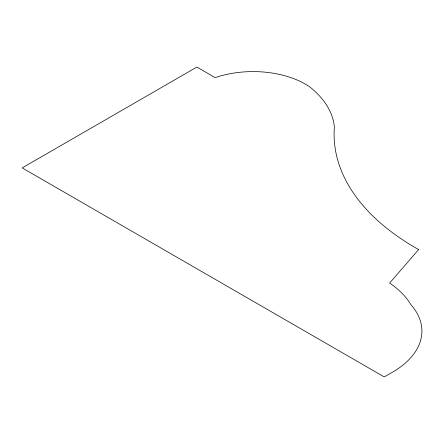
<?xml version="1.0" encoding="UTF-8"?>
<svg xmlns="http://www.w3.org/2000/svg" width="444" height="444" viewBox="0 0 444 444"><rect width="100%" height="100%" fill="white"/><g stroke="black" fill="none" stroke-linecap="round" stroke-linejoin="round"><path stroke-width="0.67" d="M418.631 249.556L389.627 283.072A112.321 64.846 0 0 1 410.7 304.456A100.749 58.164 0 0 1 393.162 371.789L384.254 376.934L22.2 167.904L196.864 67.066L215.185 77.645A73.726 42.563 0 0 1 310.295 87.318A129.909 75.003 0 0 1 334.365 127.101A278.355 160.706 0 0 0 418.631 249.556"/></g></svg>
